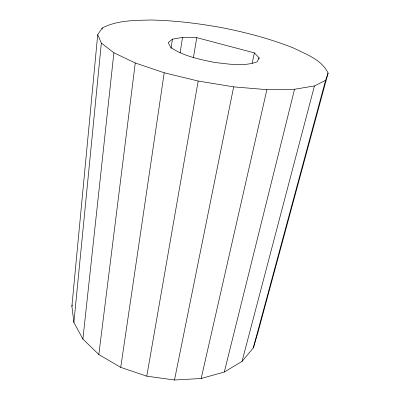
<?xml version="1.0" encoding="UTF-8"?>
<svg xmlns="http://www.w3.org/2000/svg" width="400" height="400" viewBox="0 0 400 400"><rect width="100%" height="100%" fill="white"/><g stroke="black" fill="none" stroke-linecap="round" stroke-linejoin="round"><path stroke-width="0.6" d="M71.9 306.26L97.705 34.675L102.195 28.02C117.2 20.175 134.56 20.475 151.045 20C175.895 20.56 200.6 23.65 225.01 28.265C248.555 33.11 271.85 39.31 294.175 48.29C306.57 54.575 321.705 59.67 328.1 73.09L257.81 332.875L253.285 347.94L242.025 361.42L224.305 372.015L201.175 378.505L174.5 380L146.775 376.17L120.725 367.36L98.825 354.525L82.895 339.065L73.88 322.5L71.9 306.26L72.265 305.08M102.075 29.26L102.195 28.02M73.88 322.5L101.335 43.085L97.705 34.675M82.895 339.065L113.88 52.77L101.335 43.085M98.825 354.525L135.26 62.99L113.88 52.77M120.725 367.36L164.205 72.765L135.26 62.99M171.035 48.42L172.425 39.165L182.525 37.455L196.76 37.645L254.365 52.885L259.1 57.855L258.835 59.075M180.105 52.845L182.525 37.455M193.355 57.95L196.76 37.645M146.775 376.17L198.17 81.035L164.205 72.765M174.5 380L233.66 86.865L266.885 89.65L294.55 89.25L314.435 85.95L325.58 80.325L328.1 73.09M252.165 63.265L254.365 52.885M201.175 378.505L266.885 89.65M224.305 372.015L294.55 89.25M242.025 361.42L314.435 85.95M253.285 347.94L325.58 80.325M259.1 57.855L257.03 61.905C243.35 66.76 228.6 63.97 214.58 62.45C199.495 59.315 183.84 56.27 170.83 47.535L168.16 42.66L172.425 39.165M198.17 81.035L233.66 86.865"/></g></svg>
